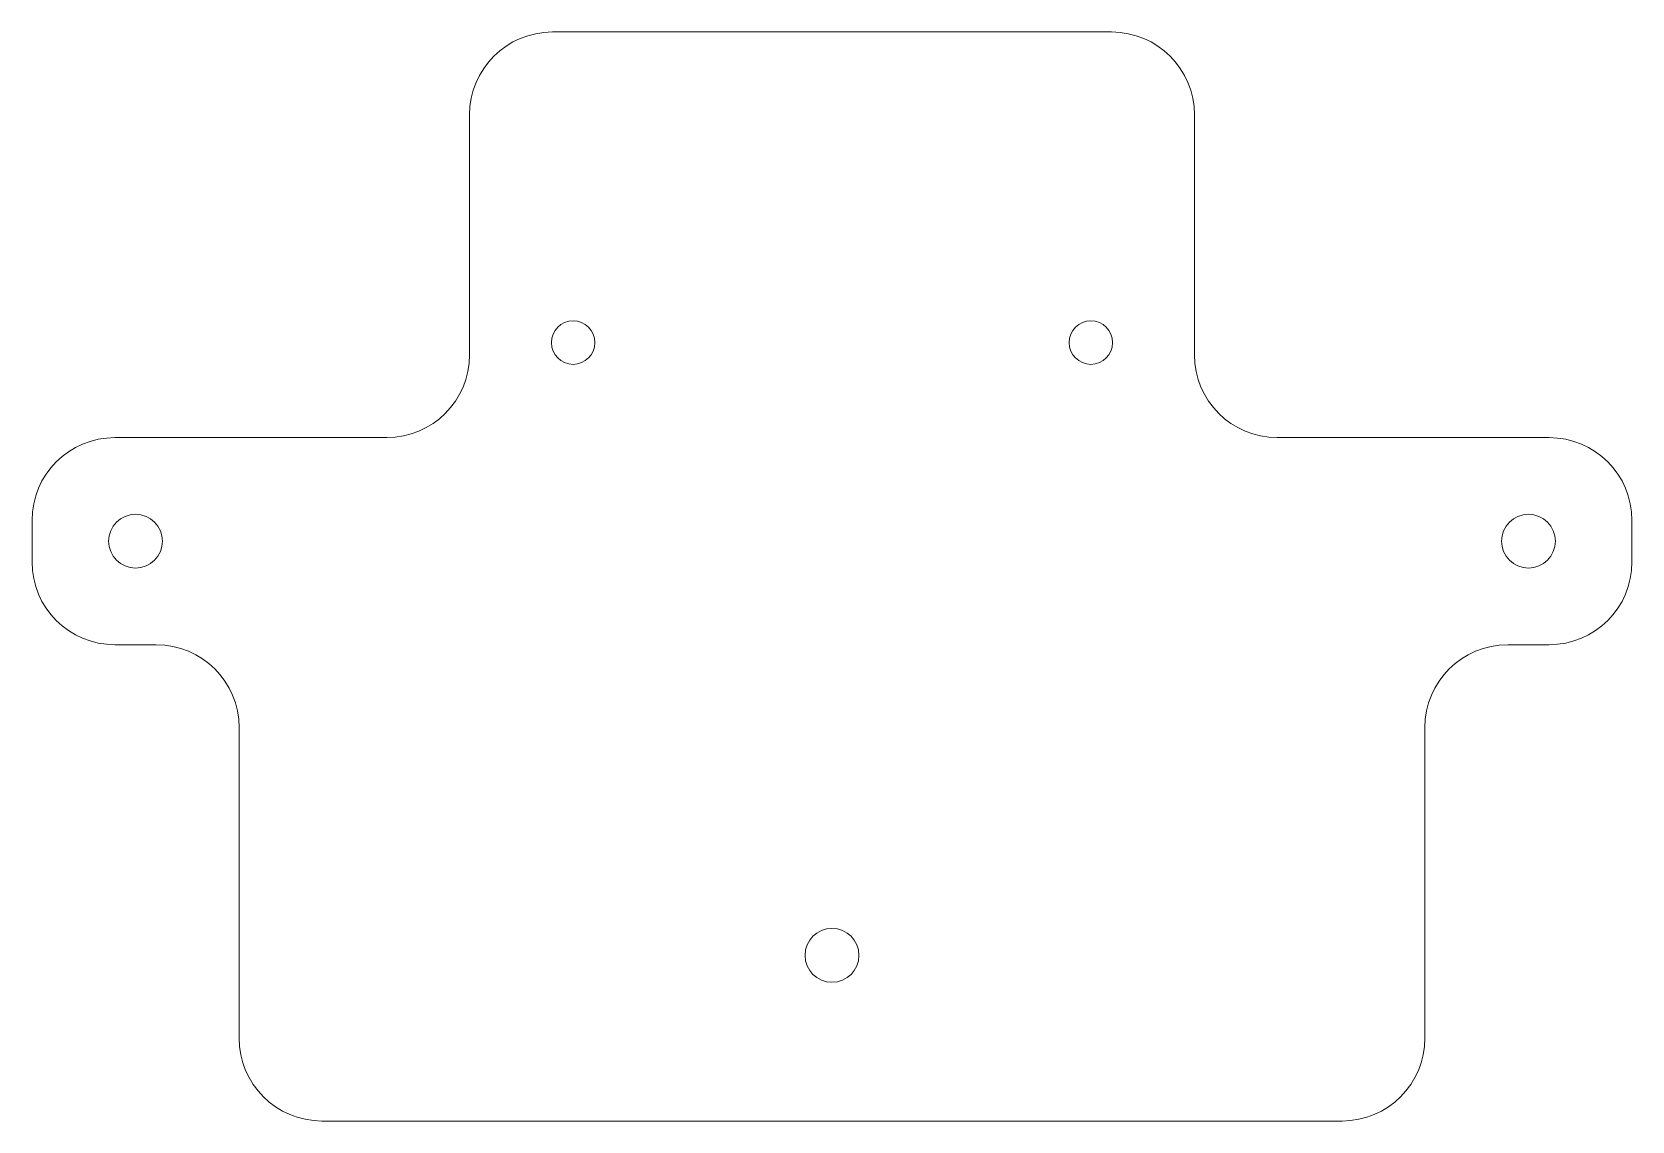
# Model space of a CAD drawing. Header units: millimetres. Extents: x -77 to 77, y -150 to -45.
import ezdxf

# ---------------------------------------------------------------- set-up
doc = ezdxf.new("R2010")
doc.units = ezdxf.units.MM

msp = doc.modelspace()

# ---------------------------------------------------------------- linework, layer by layer
at = {"color": 7, "linetype": 'Continuous', "lineweight": 15}
for p, q in [((27, -45), (-27, -45)), ((-35, -53), (-35, -76.175)), ((35, -76.175), (35, -53)), ((-43, -84.175), (-69.25, -84.175)), ((69.25, -84.175), (43, -84.175)), ((-77.25, -92.175), (-77.25, -96.175)), ((77.25, -96.175), (77.25, -92.175)), ((-69.25, -104.175), (-65.25, -104.175)), ((65.25, -104.175), (69.25, -104.175)), ((-57.25, -112.175), (-57.25, -142.175)), ((57.25, -142.175), (57.25, -112.175)), ((-49.25, -150.175), (49.25, -150.175))]:
    msp.add_line(p, q, dxfattribs=at)
for centre, radius in [((-25, -75), 2.1), ((25, -75), 2.1), ((-67.25, -94.175), 2.6), ((67.25, -94.175), 2.6), ((0, -134.175), 2.6)]:
    msp.add_circle(centre, radius, dxfattribs=at)
for centre, start, end in [((-27, -53), 90, 180), ((27, -53), 0, 90), ((-43, -76.175), 270, 0), ((43, -76.175), 180, 270), ((-69.25, -92.175), 90, 180), ((69.25, -92.175), 0, 90), ((-69.25, -96.175), 180, 270), ((69.25, -96.175), 270, 0), ((-65.25, -112.175), 0, 90), ((65.25, -112.175), 90, 180), ((-49.25, -142.175), 180, 270), ((49.25, -142.175), 270, 0)]:
    msp.add_arc(centre, 8, start, end, dxfattribs=at)

doc.saveas('drawing.dxf')
